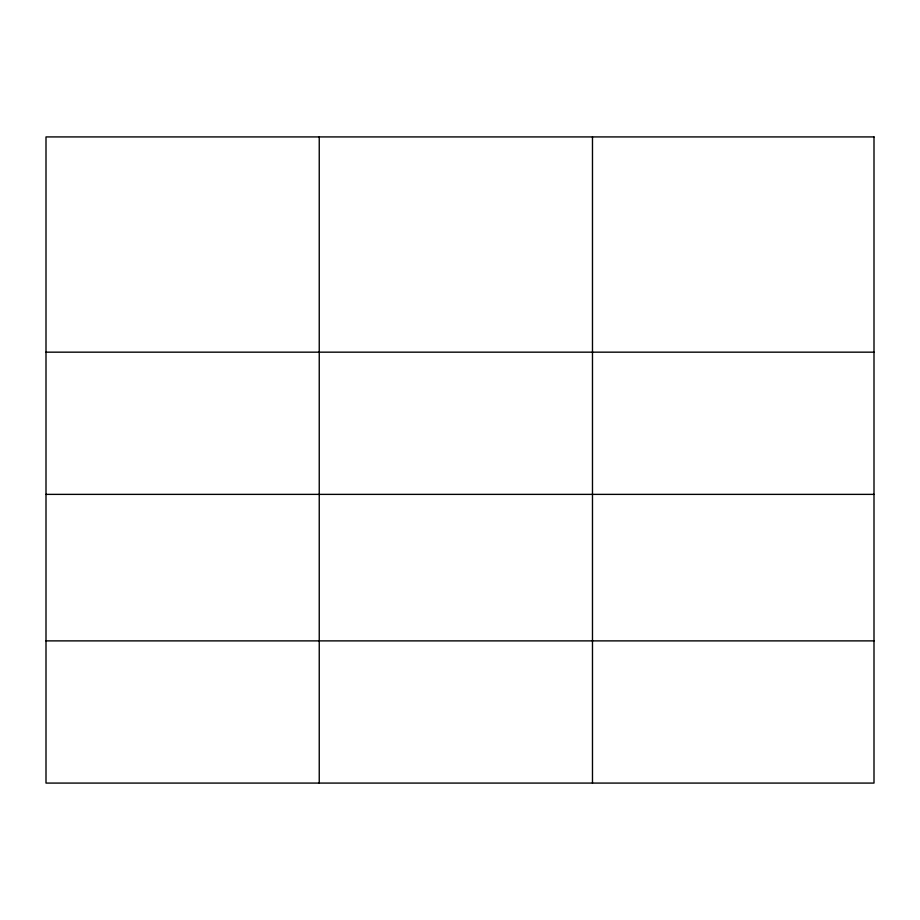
<?xml version="1.0" encoding="UTF-8"?>
<svg xmlns="http://www.w3.org/2000/svg" width="920" height="920" viewBox="0 0 920 920"><rect width="100%" height="100%" fill="white"/><g stroke="black" fill="none" stroke-linecap="round" stroke-linejoin="round"><path stroke-width="1.38" d="M46 352.164L874 352.164M46 494.373L874 494.373M46 640.883L874 640.883M592.48 136.919L592.48 783.081M319.24 136.919L319.24 783.081M874 136.919L46 136.919L46 783.081L874 783.081L874 136.919"/></g></svg>
